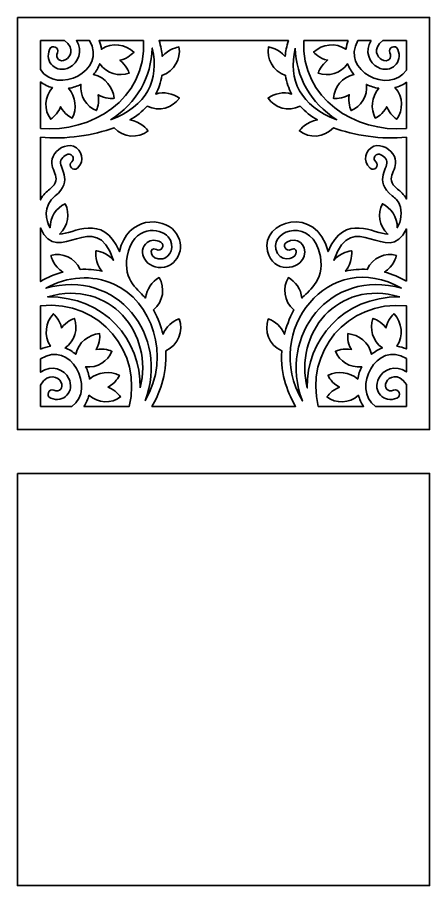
# Model space of a CAD drawing. Header units: inches. Extents: x 0.6 to 13.3, y -41.9 to -29.3.
# Drawn here: x 7.35 to 13.35, y -41.93 to -29.29 of the extents above; entities that cross this region are included whole.
import ezdxf

# ---------------------------------------------------------------- set-up
doc = ezdxf.new("R2010")
doc.units = ezdxf.units.IN
doc.header["$MEASUREMENT"] = 0
doc.layers.add('_U+0421_U+043B_U+043E_U+0439 1', color=7, linetype='Continuous')

msp = doc.modelspace()

# ---------------------------------------------------------------- linework, layer by layer
at = {"layer": '_U+0421_U+043B_U+043E_U+0439 1', "color": 1, "lineweight": 35, "true_color": 0xff0000}
for points in [[(7.346, -29.294), (7.346, -35.294), (13.346, -35.294), (13.346, -29.294), (7.346, -29.294)], [(7.346, -35.933), (7.346, -41.933), (13.346, -41.933), (13.346, -35.933), (7.346, -35.933)]]:
    msp.add_lwpolyline(points, dxfattribs=at)
for points, knots in [([(8.052, -29.909), (7.957, -29.957), (7.898, -29.887), (7.93, -29.808), (7.962, -29.732), (7.846, -29.684), (7.815, -29.76), (7.738, -29.944), (7.907, -30.121), (8.108, -30.021), (8.228, -29.961), (8.305, -29.782), (8.205, -29.631), (8.205, -29.631), (8.397, -29.631), (8.397, -29.631), (8.657, -30.071), (7.922, -30.429), (7.683, -30.052), (7.683, -29.801), (7.683, -29.645), (7.683, -29.631), (7.683, -29.631), (8.033, -29.631), (8.033, -29.631), (8.195, -29.752), (8.109, -29.881), (8.052, -29.909)], [0, 0, 0, 0, 1, 1, 1, 2, 2, 2, 3, 3, 3, 4, 4, 4, 5, 5, 5, 6, 6, 6, 7, 7, 7, 8, 8, 8, 9, 9, 9, 9]), ([(9.183, -29.631), (9.228, -30.491), (8.412, -30.98), (7.683, -30.91), (7.683, -30.657), (7.683, -30.427), (7.683, -30.234), (7.736, -30.274), (7.795, -30.301), (7.857, -30.317), (7.735, -30.452), (7.735, -30.643), (7.831, -30.777), (7.848, -30.766), (7.932, -30.705), (7.976, -30.595), (8.031, -30.704), (8.126, -30.752), (8.144, -30.761), (8.214, -30.623), (8.201, -30.451), (8.091, -30.327), (8.158, -30.317), (8.214, -30.299), (8.271, -30.269), (8.251, -30.441), (8.352, -30.592), (8.496, -30.652), (8.504, -30.633), (8.544, -30.537), (8.523, -30.421), (8.627, -30.484), (8.733, -30.474), (8.753, -30.472), (8.739, -30.316), (8.632, -30.165), (8.454, -30.125), (8.493, -30.08), (8.525, -30.027), (8.546, -29.969), (8.645, -30.114), (8.824, -30.161), (8.974, -30.105), (8.968, -30.087), (8.932, -29.989), (8.838, -29.917), (8.958, -29.893), (9.029, -29.814), (9.042, -29.8), (8.919, -29.687), (8.729, -29.654), (8.57, -29.757), (8.564, -29.711), (8.552, -29.669), (8.536, -29.631), (8.536, -29.631), (9.183, -29.631), (9.183, -29.631)], [0, 0, 0, 0, 1, 1, 1, 2, 2, 2, 3, 3, 3, 4, 4, 4, 5, 5, 5, 6, 6, 6, 7, 7, 7, 8, 8, 8, 9, 9, 9, 10, 10, 10, 11, 11, 11, 12, 12, 12, 13, 13, 13, 14, 14, 14, 15, 15, 15, 16, 16, 16, 17, 17, 17, 18, 18, 18, 19, 19, 19, 19]), ([(9.505, -34.148), (9.693, -34.063), (9.766, -33.858), (9.701, -33.683), (9.603, -33.718), (9.509, -33.798), (9.466, -33.906), (9.441, -33.805), (9.398, -33.68), (9.327, -33.553), (9.475, -33.429), (9.497, -33.23), (9.409, -33.082), (9.307, -33.14), (9.225, -33.249), (9.212, -33.381), (9.131, -33.281), (8.879, -33.124), (8.943, -32.774), (9.029, -32.308), (9.426, -32.354), (9.539, -32.487), (9.656, -32.624), (9.571, -32.786), (9.463, -32.807), (9.263, -32.846), (9.254, -32.607), (9.369, -32.674), (9.441, -32.715), (9.504, -32.607), (9.432, -32.566), (9.368, -32.529), (9.291, -32.53), (9.237, -32.569), (9.072, -32.688), (9.221, -32.982), (9.487, -32.929), (9.683, -32.891), (9.817, -32.619), (9.634, -32.406), (9.459, -32.2), (8.954, -32.183), (8.831, -32.703), (8.589, -32.125), (8.152, -32.455), (7.961, -32.448), (8.092, -32.33), (8.114, -32.147), (8.041, -32.006), (7.915, -32.068), (7.821, -32.199), (7.823, -32.356), (7.763, -32.258), (7.709, -32.042), (7.896, -31.893), (8.181, -31.667), (7.933, -31.475), (7.98, -31.372), (8.005, -31.318), (8.078, -31.273), (8.118, -31.288), (8.146, -31.299), (8.188, -31.351), (8.137, -31.396), (8.075, -31.451), (8.158, -31.544), (8.22, -31.489), (8.337, -31.385), (8.286, -31.218), (8.163, -31.171), (8.051, -31.129), (7.914, -31.215), (7.866, -31.32), (7.776, -31.515), (8.04, -31.619), (7.818, -31.795), (7.774, -31.83), (7.72, -31.873), (7.683, -31.951), (7.683, -31.634), (7.683, -31.324), (7.683, -31.038), (8.046, -31.076), (8.461, -31.011), (8.753, -30.9), (8.89, -31.05), (9.104, -31.058), (9.249, -30.946), (9.235, -30.927), (9.145, -30.81), (8.985, -30.788), (9.078, -30.734), (9.163, -30.667), (9.236, -30.587), (9.411, -30.675), (9.605, -30.611), (9.704, -30.468), (9.611, -30.402), (9.482, -30.373), (9.361, -30.41), (9.403, -30.331), (9.434, -30.244), (9.45, -30.138), (9.635, -30.077), (9.729, -29.896), (9.698, -29.725), (9.676, -29.728), (9.548, -29.751), (9.455, -29.862), (9.448, -29.791), (9.433, -29.714), (9.409, -29.631), (9.409, -29.631), (11.29, -29.631), (11.29, -29.631), (11.266, -29.714), (11.251, -29.791), (11.243, -29.862), (11.151, -29.751), (11.023, -29.728), (11.001, -29.725), (10.971, -29.894), (11.062, -30.076), (11.249, -30.138), (11.265, -30.244), (11.296, -30.331), (11.337, -30.41), (11.218, -30.373), (11.089, -30.401), (10.995, -30.468), (11.092, -30.61), (11.286, -30.676), (11.463, -30.587), (11.535, -30.667), (11.621, -30.734), (11.713, -30.788), (11.554, -30.81), (11.464, -30.927), (11.45, -30.946), (11.593, -31.057), (11.807, -31.051), (11.946, -30.9), (12.239, -31.012), (12.652, -31.075), (13.009, -31.039), (13.009, -31.039), (13.009, -31.938), (13.009, -31.938), (12.973, -31.868), (12.922, -31.828), (12.88, -31.795), (12.657, -31.618), (12.923, -31.516), (12.833, -31.32), (12.785, -31.215), (12.648, -31.129), (12.536, -31.171), (12.412, -31.219), (12.363, -31.386), (12.479, -31.489), (12.541, -31.544), (12.624, -31.451), (12.562, -31.396), (12.512, -31.351), (12.552, -31.299), (12.581, -31.288), (12.621, -31.273), (12.694, -31.318), (12.719, -31.372), (12.766, -31.474), (12.516, -31.666), (12.803, -31.893), (12.846, -31.928), (12.884, -31.957), (12.908, -32.017), (12.95, -32.121), (12.933, -32.264), (12.876, -32.356), (12.878, -32.199), (12.783, -32.068), (12.658, -32.006), (12.584, -32.147), (12.606, -32.33), (12.738, -32.448), (12.545, -32.455), (12.11, -32.123), (11.868, -32.703), (11.705, -32.015), (10.881, -32.252), (10.986, -32.698), (11.062, -33.023), (11.461, -32.978), (11.521, -32.768), (11.57, -32.599), (11.411, -32.483), (11.267, -32.566), (11.195, -32.607), (11.258, -32.715), (11.329, -32.674), (11.378, -32.646), (11.418, -32.676), (11.401, -32.734), (11.377, -32.818), (11.155, -32.871), (11.107, -32.669), (11.039, -32.38), (11.649, -32.193), (11.756, -32.774), (11.823, -33.141), (11.555, -33.297), (11.487, -33.381), (11.474, -33.249), (11.391, -33.14), (11.29, -33.082), (11.204, -33.227), (11.222, -33.428), (11.372, -33.553), (11.301, -33.68), (11.258, -33.805), (11.233, -33.906), (11.19, -33.797), (11.096, -33.718), (10.998, -33.683), (10.933, -33.858), (11.006, -34.062), (11.193, -34.148), (11.169, -34.509), (11.301, -34.8), (11.395, -34.957), (11.395, -34.957), (9.304, -34.957), (9.304, -34.957), (9.398, -34.8), (9.53, -34.509), (9.505, -34.148)], [0, 0, 0, 0, 1, 1, 1, 2, 2, 2, 3, 3, 3, 4, 4, 4, 5, 5, 5, 6, 6, 6, 7, 7, 7, 8, 8, 8, 9, 9, 9, 10, 10, 10, 11, 11, 11, 12, 12, 12, 13, 13, 13, 14, 14, 14, 15, 15, 15, 16, 16, 16, 17, 17, 17, 18, 18, 18, 19, 19, 19, 20, 20, 20, 21, 21, 21, 22, 22, 22, 23, 23, 23, 24, 24, 24, 25, 25, 25, 26, 26, 26, 27, 27, 27, 28, 28, 28, 29, 29, 29, 30, 30, 30, 31, 31, 31, 32, 32, 32, 33, 33, 33, 34, 34, 34, 35, 35, 35, 36, 36, 36, 37, 37, 37, 38, 38, 38, 39, 39, 39, 40, 40, 40, 41, 41, 41, 42, 42, 42, 43, 43, 43, 44, 44, 44, 45, 45, 45, 46, 46, 46, 47, 47, 47, 48, 48, 48, 49, 49, 49, 50, 50, 50, 51, 51, 51, 52, 52, 52, 53, 53, 53, 54, 54, 54, 55, 55, 55, 56, 56, 56, 57, 57, 57, 58, 58, 58, 59, 59, 59, 60, 60, 60, 61, 61, 61, 62, 62, 62, 63, 63, 63, 64, 64, 64, 65, 65, 65, 66, 66, 66, 67, 67, 67, 68, 68, 68, 69, 69, 69, 70, 70, 70, 71, 71, 71, 72, 72, 72, 73, 73, 73, 74, 74, 74, 75, 75, 75, 76, 76, 76, 77, 77, 77, 78, 78, 78, 78]), ([(12.163, -29.631), (12.147, -29.669), (12.135, -29.711), (12.129, -29.757), (11.975, -29.658), (11.785, -29.683), (11.657, -29.8), (11.67, -29.814), (11.741, -29.893), (11.861, -29.917), (11.767, -29.989), (11.731, -30.087), (11.724, -30.105), (11.873, -30.16), (12.053, -30.116), (12.153, -29.969), (12.174, -30.027), (12.206, -30.08), (12.245, -30.125), (12.073, -30.164), (11.961, -30.309), (11.946, -30.472), (11.966, -30.474), (12.071, -30.484), (12.176, -30.421), (12.155, -30.537), (12.195, -30.633), (12.203, -30.652), (12.344, -30.593), (12.448, -30.444), (12.427, -30.269), (12.483, -30.298), (12.539, -30.317), (12.607, -30.327), (12.494, -30.454), (12.488, -30.628), (12.555, -30.761), (12.573, -30.752), (12.668, -30.704), (12.723, -30.595), (12.767, -30.705), (12.851, -30.766), (12.868, -30.777), (12.963, -30.645), (12.966, -30.454), (12.842, -30.317), (12.901, -30.302), (12.958, -30.276), (13.009, -30.239), (13.009, -30.239), (13.009, -30.91), (13.009, -30.91), (12.263, -30.979), (11.472, -30.475), (11.516, -29.631), (11.516, -29.631), (12.163, -29.631), (12.163, -29.631)], [0, 0, 0, 0, 1, 1, 1, 2, 2, 2, 3, 3, 3, 4, 4, 4, 5, 5, 5, 6, 6, 6, 7, 7, 7, 8, 8, 8, 9, 9, 9, 10, 10, 10, 11, 11, 11, 12, 12, 12, 13, 13, 13, 14, 14, 14, 15, 15, 15, 16, 16, 16, 17, 17, 17, 18, 18, 18, 19, 19, 19, 19]), ([(12.494, -29.631), (12.394, -29.782), (12.471, -29.961), (12.591, -30.021), (12.791, -30.12), (12.961, -29.945), (12.884, -29.76), (12.852, -29.684), (12.737, -29.732), (12.769, -29.808), (12.801, -29.886), (12.744, -29.957), (12.647, -29.909), (12.59, -29.881), (12.504, -29.753), (12.666, -29.631), (12.666, -29.631), (13.009, -29.631), (13.009, -29.631), (13.009, -29.631), (13.009, -30.062), (13.009, -30.062), (12.76, -30.426), (12.046, -30.065), (12.302, -29.631), (12.302, -29.631), (12.494, -29.631), (12.494, -29.631)], [0, 0, 0, 0, 1, 1, 1, 2, 2, 2, 3, 3, 3, 4, 4, 4, 5, 5, 5, 6, 6, 6, 7, 7, 7, 8, 8, 8, 9, 9, 9, 9]), ([(8.704, -30.784), (9.09, -30.539), (9.295, -30.162), (9.309, -29.741), (9.415, -30.209), (9.234, -30.584), (8.704, -30.784)], [0, 0, 0, 0, 1, 1, 1, 2, 2, 2, 2]), ([(11.39, -29.741), (11.404, -30.161), (11.607, -30.538), (11.995, -30.784), (11.465, -30.584), (11.284, -30.209), (11.39, -29.741)], [0, 0, 0, 0, 1, 1, 1, 2, 2, 2, 2]), ([(8.488, -32.693), (8.485, -32.717), (8.472, -32.865), (8.577, -32.989), (8.474, -32.966), (8.367, -32.957), (8.261, -32.962), (8.183, -32.789), (7.999, -32.715), (7.834, -32.758), (7.84, -32.781), (7.876, -32.919), (8.009, -33.002), (7.896, -33.031), (7.787, -33.077), (7.683, -33.139), (7.683, -32.887), (7.683, -32.623), (7.683, -32.358), (7.934, -32.956), (8.48, -32.025), (8.745, -32.831), (8.649, -32.709), (8.511, -32.695), (8.488, -32.693)], [0, 0, 0, 0, 1, 1, 1, 2, 2, 2, 3, 3, 3, 4, 4, 4, 5, 5, 5, 6, 6, 6, 7, 7, 7, 8, 8, 8, 8]), ([(13.009, -33.135), (12.908, -33.075), (12.8, -33.031), (12.69, -33.002), (12.823, -32.919), (12.859, -32.781), (12.864, -32.758), (12.703, -32.716), (12.517, -32.787), (12.438, -32.962), (12.332, -32.957), (12.225, -32.966), (12.122, -32.989), (12.226, -32.865), (12.213, -32.717), (12.211, -32.693), (12.188, -32.695), (12.05, -32.709), (11.954, -32.831), (12.217, -32.029), (12.746, -32.947), (13.009, -32.373), (13.009, -32.373), (13.009, -33.135), (13.009, -33.135)], [0, 0, 0, 0, 1, 1, 1, 2, 2, 2, 3, 3, 3, 4, 4, 4, 5, 5, 5, 6, 6, 6, 7, 7, 7, 8, 8, 8, 8]), ([(12.937, -33.238), (11.897, -32.941), (11.135, -33.928), (11.494, -34.877), (10.899, -33.853), (11.894, -32.634), (12.937, -33.238)], [0, 0, 0, 0, 1, 1, 1, 2, 2, 2, 2]), ([(9.205, -34.877), (9.565, -33.925), (8.799, -32.942), (7.762, -33.238), (8.069, -33.06), (8.438, -33.036), (8.752, -33.178), (9.297, -33.425), (9.594, -34.208), (9.205, -34.877)], [0, 0, 0, 0, 1, 1, 1, 2, 2, 2, 3, 3, 3, 3]), ([(9.134, -34.688), (9.144, -33.994), (8.622, -33.356), (7.787, -33.362), (8.7, -33.099), (9.332, -33.899), (9.134, -34.688)], [0, 0, 0, 0, 1, 1, 1, 2, 2, 2, 2]), ([(12.912, -33.362), (12.076, -33.356), (11.554, -33.995), (11.565, -34.688), (11.367, -33.9), (11.999, -33.098), (12.912, -33.362)], [0, 0, 0, 0, 1, 1, 1, 2, 2, 2, 2]), ([(8.313, -34.957), (8.349, -34.907), (8.373, -34.852), (8.388, -34.794), (8.523, -34.917), (8.714, -34.917), (8.848, -34.82), (8.837, -34.804), (8.776, -34.72), (8.666, -34.676), (8.775, -34.62), (8.823, -34.525), (8.832, -34.507), (8.694, -34.438), (8.522, -34.45), (8.398, -34.56), (8.388, -34.492), (8.369, -34.435), (8.34, -34.38), (8.512, -34.401), (8.663, -34.3), (8.723, -34.155), (8.704, -34.147), (8.608, -34.108), (8.492, -34.129), (8.555, -34.024), (8.545, -33.918), (8.543, -33.898), (8.386, -33.913), (8.236, -34.02), (8.196, -34.198), (8.151, -34.159), (8.098, -34.127), (8.04, -34.106), (8.185, -34.006), (8.232, -33.827), (8.176, -33.677), (8.158, -33.683), (8.06, -33.719), (7.988, -33.814), (7.964, -33.694), (7.885, -33.622), (7.871, -33.609), (7.756, -33.734), (7.727, -33.924), (7.828, -34.082), (7.774, -34.088), (7.725, -34.104), (7.683, -34.123), (7.683, -33.934), (7.683, -33.72), (7.683, -33.491), (8.574, -33.41), (9.162, -34.177), (8.975, -34.957), (8.975, -34.957), (8.313, -34.957), (8.313, -34.957)], [0, 0, 0, 0, 1, 1, 1, 2, 2, 2, 3, 3, 3, 4, 4, 4, 5, 5, 5, 6, 6, 6, 7, 7, 7, 8, 8, 8, 9, 9, 9, 10, 10, 10, 11, 11, 11, 12, 12, 12, 13, 13, 13, 14, 14, 14, 15, 15, 15, 16, 16, 16, 17, 17, 17, 18, 18, 18, 19, 19, 19, 19]), ([(11.724, -34.957), (11.537, -34.177), (12.123, -33.415), (13.009, -33.491), (13.009, -33.491), (13.009, -34.12), (13.009, -34.12), (12.968, -34.102), (12.922, -34.088), (12.871, -34.082), (12.97, -33.928), (12.945, -33.737), (12.828, -33.609), (12.813, -33.622), (12.735, -33.694), (12.71, -33.814), (12.639, -33.719), (12.541, -33.683), (12.522, -33.677), (12.468, -33.826), (12.513, -34.006), (12.659, -34.106), (12.6, -34.127), (12.548, -34.159), (12.502, -34.198), (12.464, -34.026), (12.319, -33.913), (12.156, -33.898), (12.154, -33.918), (12.144, -34.024), (12.207, -34.129), (12.091, -34.108), (11.995, -34.147), (11.976, -34.155), (12.035, -34.297), (12.184, -34.401), (12.358, -34.38), (12.33, -34.435), (12.311, -34.492), (12.301, -34.56), (12.177, -34.45), (12.004, -34.438), (11.867, -34.507), (11.876, -34.525), (11.924, -34.62), (12.033, -34.676), (11.923, -34.72), (11.862, -34.804), (11.851, -34.82), (11.982, -34.915), (12.174, -34.919), (12.311, -34.794), (12.326, -34.852), (12.35, -34.907), (12.385, -34.957), (12.385, -34.957), (11.724, -34.957), (11.724, -34.957)], [0, 0, 0, 0, 1, 1, 1, 2, 2, 2, 3, 3, 3, 4, 4, 4, 5, 5, 5, 6, 6, 6, 7, 7, 7, 8, 8, 8, 9, 9, 9, 10, 10, 10, 11, 11, 11, 12, 12, 12, 13, 13, 13, 14, 14, 14, 15, 15, 15, 16, 16, 16, 17, 17, 17, 18, 18, 18, 19, 19, 19, 19]), ([(7.683, -34.957), (7.683, -34.943), (7.683, -34.83), (7.683, -34.646), (7.802, -34.454), (7.947, -34.533), (7.98, -34.599), (8.027, -34.694), (7.958, -34.754), (7.879, -34.721), (7.803, -34.69), (7.755, -34.805), (7.831, -34.837), (8.015, -34.913), (8.192, -34.744), (8.092, -34.544), (8.032, -34.424), (7.845, -34.337), (7.683, -34.46), (7.683, -34.4), (7.683, -34.335), (7.683, -34.266), (8.115, -33.98), (8.5, -34.697), (8.139, -34.957), (8.139, -34.957), (7.683, -34.957), (7.683, -34.957)], [0, 0, 0, 0, 1, 1, 1, 2, 2, 2, 3, 3, 3, 4, 4, 4, 5, 5, 5, 6, 6, 6, 7, 7, 7, 8, 8, 8, 9, 9, 9, 9]), ([(13.009, -34.262), (13.009, -34.262), (13.009, -34.455), (13.009, -34.455), (12.85, -34.34), (12.666, -34.425), (12.607, -34.544), (12.507, -34.744), (12.683, -34.913), (12.868, -34.837), (12.944, -34.805), (12.896, -34.69), (12.82, -34.721), (12.742, -34.753), (12.671, -34.696), (12.719, -34.599), (12.749, -34.538), (12.887, -34.452), (13.009, -34.636), (13.009, -34.636), (13.009, -34.957), (13.009, -34.957), (13.009, -34.957), (12.56, -34.957), (12.56, -34.957), (12.202, -34.699), (12.577, -33.986), (13.009, -34.262)], [0, 0, 0, 0, 1, 1, 1, 2, 2, 2, 3, 3, 3, 4, 4, 4, 5, 5, 5, 6, 6, 6, 7, 7, 7, 8, 8, 8, 9, 9, 9, 9])]:
    msp.add_open_spline(points, degree=3, knots=knots, dxfattribs=at)

doc.saveas('drawing.dxf')
